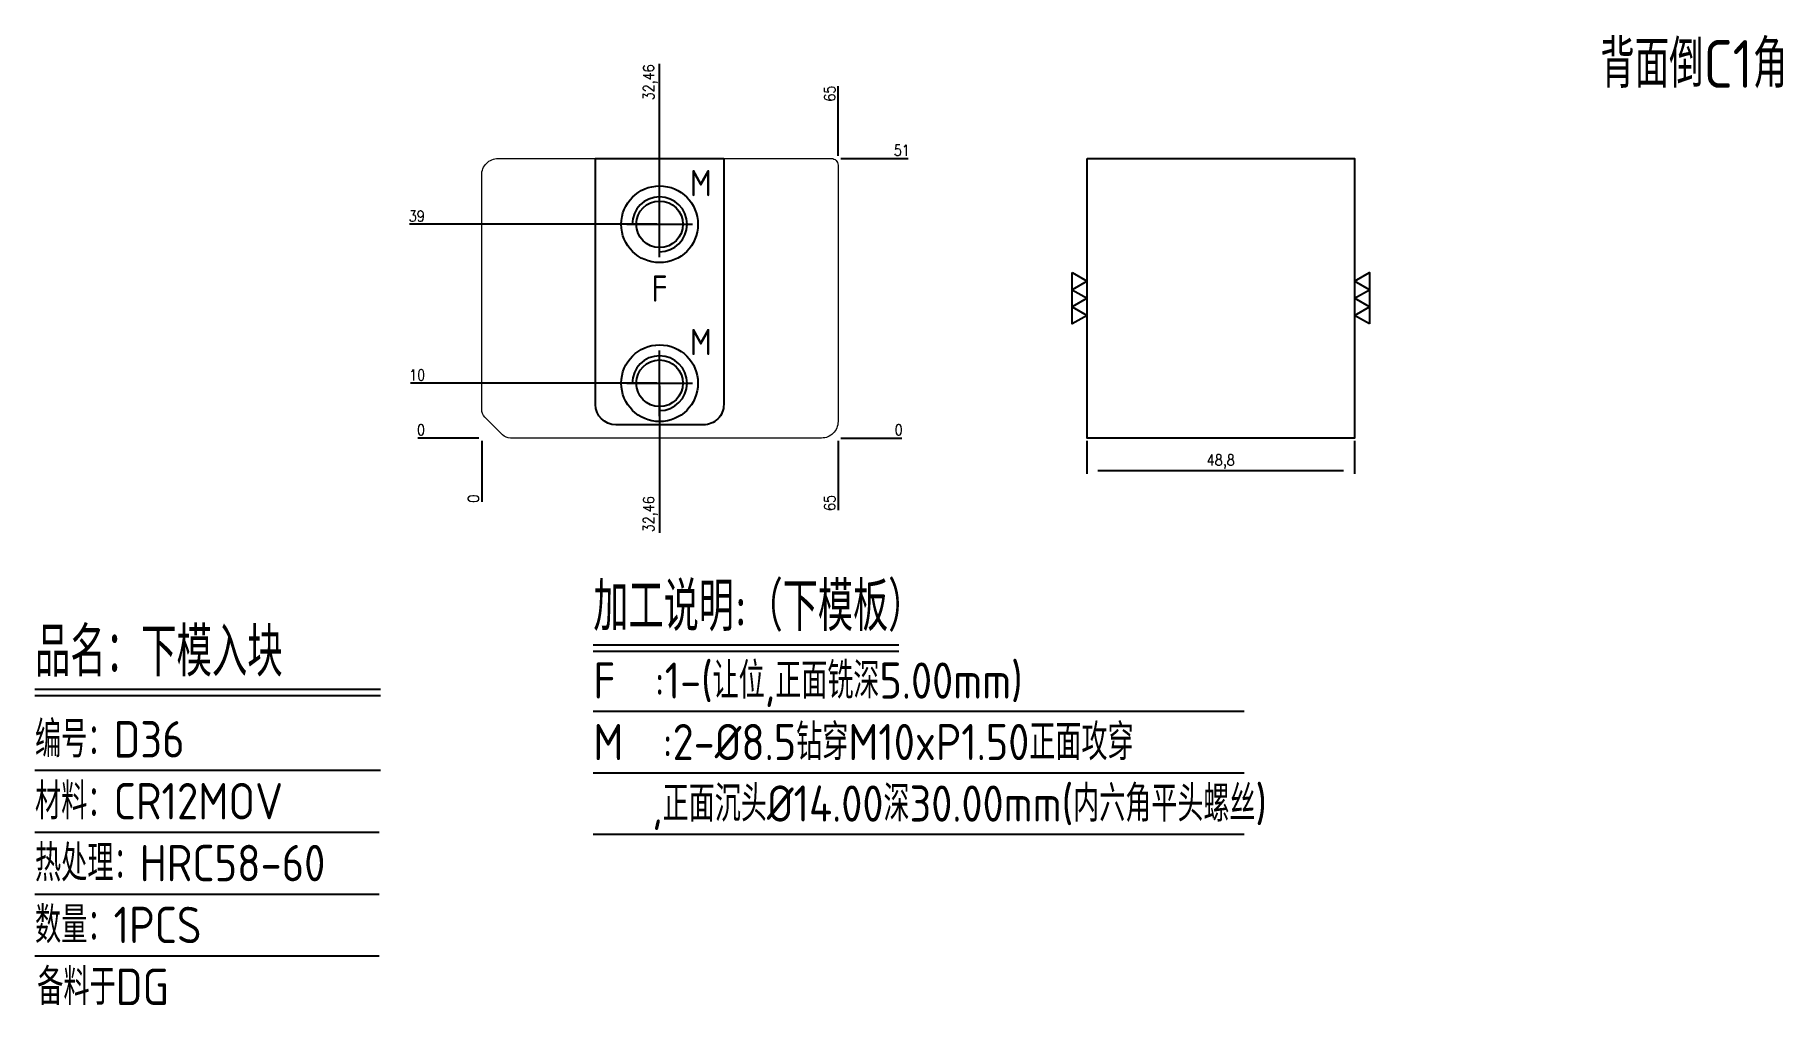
# Model space of a CAD drawing. Header units: millimetres. Extents: x 90234 to 90552, y -1097 to -920.
import ezdxf
from ezdxf.enums import TextEntityAlignment as Align

# ---------------------------------------------------------------- set-up
doc = ezdxf.new("R2010")
doc.units = ezdxf.units.MM
doc.linetypes.add('CENTER', pattern=[0])
for name, color, linetype in [('DIE_P', 2, 'Continuous'), ('DIM', 4, 'Continuous'), ('TEXT', 4, 'Continuous')]:
    doc.layers.add(name, color=color, linetype=linetype)
doc.styles.add('gbenor', font='gbenor.shx', dxfattribs={"bigfont": 'gbcbig.shx'})
doc.styles.get("Standard").update_dxf_attribs({"font": 'txt.shx', "width": 0.85, "bigfont": 'ctxt.shx'})
doc.dimstyles.new('T-2-WX', dxfattribs={"dimtxt": 2, "dimasz": 2, "dimexe": 0.5, "dimexo": 0.5, "dimgap": 0.5, "dimtad": 1, "dimtxsty": 'Standard', "dimblk": 'OPEN30', "dimcen": 0, "dimazin": 3, "dimtfac": 1, "dimtmove": 0, "dimatfit": 3, "dimldrblk": 'OPEN30', "dimlwd": -1, "dimlwe": -1})

# ---------------------------------------------------------------- blocks, each defined once
blk = doc.blocks.new('*D7579')
at = {"layer": 'Defpoints', "color": 0}
for p in [(90315.11, -993.34), (90380.11, -993.34), (90390.11, -993.34)]:
    blk.add_point(p, dxfattribs=at)
at = {"layer": 'DIM', "color": 0}
blk.add_line((90380.61, -993.34), (90391.74, -993.34), dxfattribs=at)
at = {"layer": 'DIM', "color": 0, "insert": (90391.18, -991.84), "char_height": 2, "attachment_point": 5}
blk.add_mtext('0', dxfattribs=at)
blk = doc.blocks.new('_Open30')
blk = doc.blocks.new('*D7580')
at = {"layer": 'Defpoints', "color": 0}
for p in [(90380.11, -942.34), (90390.11, -942.34), (90315.11, -993.34)]:
    blk.add_point(p, dxfattribs=at)
at = {"layer": 'DIM', "color": 0}
for p, q in [((90380.61, -942.34), (90384.11, -942.34)), ((90384.11, -942.34), (90386.11, -942.34)), ((90386.11, -942.34), (90392.88, -942.34))]:
    blk.add_line(p, q, dxfattribs=at)
at = {"layer": 'DIM', "color": 0, "insert": (90391.74, -940.84), "char_height": 2, "attachment_point": 5}
blk.add_mtext('51', dxfattribs=at)
blk = doc.blocks.new('*D7581')
at = {"layer": 'Defpoints', "color": 0}
for p in [(90305.11, -993.34), (90315.11, -993.34), (90315.11, -993.34)]:
    blk.add_point(p, dxfattribs=at)
at = {"layer": 'DIM', "color": 0}
blk.add_line((90314.61, -993.34), (90303.48, -993.34), dxfattribs=at)
at = {"layer": 'DIM', "color": 0, "insert": (90304.04, -991.84), "char_height": 2, "attachment_point": 5}
blk.add_mtext('0', dxfattribs=at)
blk = doc.blocks.new('*D7582')
at = {"layer": 'Defpoints', "color": 0}
for p in [(90305.11, -983.34), (90347.57, -983.34), (90315.11, -993.34)]:
    blk.add_point(p, dxfattribs=at)
at = {"layer": 'DIM', "color": 0}
for p, q in [((90309.11, -983.34), (90302.1, -983.34)), ((90313.11, -983.34), (90309.11, -983.34)), ((90347.07, -983.34), (90313.11, -983.34))]:
    blk.add_line(p, q, dxfattribs=at)
at = {"layer": 'DIM', "color": 0, "insert": (90303.35, -981.84), "char_height": 2, "attachment_point": 5}
blk.add_mtext('10', dxfattribs=at)
blk = doc.blocks.new('*D7583')
at = {"layer": 'Defpoints', "color": 0}
for p in [(90305.11, -954.34), (90347.57, -954.34), (90315.11, -993.34)]:
    blk.add_point(p, dxfattribs=at)
at = {"layer": 'DIM', "color": 0}
for p, q in [((90309.11, -954.34), (90301.94, -954.34)), ((90313.11, -954.34), (90309.11, -954.34)), ((90347.07, -954.34), (90313.11, -954.34))]:
    blk.add_line(p, q, dxfattribs=at)
at = {"layer": 'DIM', "color": 0, "insert": (90303.27, -952.84), "char_height": 2, "attachment_point": 5}
blk.add_mtext('39', dxfattribs=at)
blk = doc.blocks.new('*D7584')
at = {"layer": 'Defpoints', "color": 0}
for p in [(90315.11, -993.34), (90380.11, -993.34), (90380.11, -1003.34)]:
    blk.add_point(p, dxfattribs=at)
at = {"layer": 'DIM', "color": 0}
for p, q in [((90380.11, -993.84), (90380.11, -997.34)), ((90380.11, -997.34), (90380.11, -999.34)), ((90380.11, -999.34), (90380.11, -1006.51))]:
    blk.add_line(p, q, dxfattribs=at)
at = {"layer": 'DIM', "color": 0, "insert": (90378.61, -1005.18), "char_height": 2, "attachment_point": 5, "rotation": 90}
blk.add_mtext('65', dxfattribs=at)
blk = doc.blocks.new('*D7585')
at = {"layer": 'Defpoints', "color": 0}
for p in [(90347.57, -983.34), (90315.11, -993.34), (90347.57, -1003.34)]:
    blk.add_point(p, dxfattribs=at)
at = {"layer": 'DIM', "color": 0}
for p, q in [((90347.57, -983.84), (90347.57, -995.34)), ((90347.57, -995.34), (90347.57, -999.34)), ((90347.57, -999.34), (90347.57, -1010.64))]:
    blk.add_line(p, q, dxfattribs=at)
at = {"layer": 'DIM', "color": 0, "insert": (90345.88, -1007.24), "char_height": 2, "attachment_point": 5, "rotation": 90}
blk.add_mtext('32,46', dxfattribs=at)
blk = doc.blocks.new('*D7586')
at = {"layer": 'Defpoints', "color": 0}
for p in [(90315.11, -993.34), (90315.11, -993.34), (90315.11, -1003.34)]:
    blk.add_point(p, dxfattribs=at)
at = {"layer": 'DIM', "color": 0}
blk.add_line((90315.11, -993.84), (90315.11, -1004.98), dxfattribs=at)
at = {"layer": 'DIM', "color": 0, "insert": (90313.61, -1004.41), "char_height": 2, "attachment_point": 5, "rotation": 90}
blk.add_mtext('0', dxfattribs=at)
blk = doc.blocks.new('*D7587')
at = {"layer": 'Defpoints', "color": 0}
for p in [(90380.11, -932.34), (90380.11, -942.34), (90315.11, -993.34)]:
    blk.add_point(p, dxfattribs=at)
at = {"layer": 'DIM', "color": 0}
for p, q in [((90380.11, -936.34), (90380.11, -929.17)), ((90380.11, -938.34), (90380.11, -936.34)), ((90380.11, -941.84), (90380.11, -938.34))]:
    blk.add_line(p, q, dxfattribs=at)
at = {"layer": 'DIM', "color": 0, "insert": (90378.61, -930.51), "char_height": 2, "attachment_point": 5, "rotation": 90}
blk.add_mtext('65', dxfattribs=at)
blk = doc.blocks.new('*D7588')
at = {"layer": 'Defpoints', "color": 0}
for p in [(90347.57, -932.34), (90347.57, -954.34), (90315.11, -993.34)]:
    blk.add_point(p, dxfattribs=at)
at = {"layer": 'DIM', "color": 0}
for p, q in [((90347.57, -936.34), (90347.57, -925.04)), ((90347.57, -940.34), (90347.57, -936.34)), ((90347.57, -953.84), (90347.57, -940.34))]:
    blk.add_line(p, q, dxfattribs=at)
at = {"layer": 'DIM', "color": 0, "insert": (90345.88, -928.44), "char_height": 2, "attachment_point": 5, "rotation": 90}
blk.add_mtext('32,46', dxfattribs=at)
blk = doc.blocks.new('*D7589')
at = {"layer": 'Defpoints', "color": 0}
for p in [(90425.53, -993.34), (90474.33, -993.34), (90425.53, -999.34)]:
    blk.add_point(p, dxfattribs=at)
at = {"layer": 'DIM', "color": 0}
for p, q in [((90425.53, -993.84), (90425.53, -999.84)), ((90474.33, -993.84), (90474.33, -999.84)), ((90472.33, -999.34), (90427.53, -999.34))]:
    blk.add_line(p, q, dxfattribs=at)
at = {"layer": 'DIM', "color": 0, "insert": (90449.93, -997.65), "char_height": 2, "attachment_point": 5}
blk.add_mtext('48,8', dxfattribs=at)

msp = doc.modelspace()

# ---------------------------------------------------------------- linework, layer by layer
at = {"layer": 'DIE_P', "linetype": 'CENTER'}
for p, q in [((90347.569, -960.343), (90347.569, -948.343)), ((90341.569, -954.343), (90353.569, -954.343)), ((90347.569, -989.343), (90347.569, -977.343)), ((90341.569, -983.343), (90353.569, -983.343))]:
    msp.add_line(p, q, dxfattribs=at)
at = {"layer": 'DIE_P', "linetype": 'Continuous', "lineweight": 15}
msp.add_lwpolyline([(90315.109, -988.1), (90315.109, -945.343, -0.4142136), (90318.109, -942.343), (90378.909, -942.343, -0.4142136), (90380.109, -943.543), (90380.109, -990.343, -0.4142136), (90377.109, -993.343), (90320.352, -993.343, -0.1989124), (90318.938, -992.757), (90315.695, -989.515, -0.1989124)], format="xyb", close=True, dxfattribs=at)
at = {"layer": 'DIE_P', "color": 94, "linetype": 'Continuous', "elevation": 0}
msp.add_lwpolyline([(90359.269, -942.348), (90359.269, -987.219, -0.4142136), (90355.569, -990.919), (90339.569, -990.919, -0.4142135), (90335.869, -987.219), (90335.869, -942.348)], format="xyb", close=True, dxfattribs=at)
at = {"layer": 'DIE_P', "color": 2}
msp.add_lwpolyline([(90425.533, -942.343), (90474.333, -942.343), (90474.333, -993.343), (90425.533, -993.343)], close=True, dxfattribs=at)
at = {"layer": 'DIE_P', "linetype": 'Continuous'}
for centre in [(90347.569, -954.343), (90347.569, -983.343)]:
    msp.add_circle(centre, 7, dxfattribs=at)
at = {"layer": 'DIE_P'}
for centre in [(90347.569, -954.343), (90347.569, -983.343)]:
    msp.add_circle(centre, 4.25, dxfattribs=at)
for centre in [(90347.569, -954.343), (90347.569, -983.343)]:
    msp.add_arc(centre, 5, 270, 180, dxfattribs=at)
at = {"layer": 'DIM', "color": 4, "linetype": 'Continuous', "lineweight": 25}
for p, q in [((90233.622, -1039.172), (90296.682, -1039.172)), ((90233.622, -1040.334), (90296.682, -1040.334)), ((90233.622, -1053.948), (90296.682, -1053.948)), ((90233.622, -1065.238), (90296.408, -1065.238)), ((90233.622, -1076.528), (90296.408, -1076.528)), ((90233.622, -1087.818), (90296.408, -1087.818))]:
    msp.add_line(p, q, dxfattribs=at)
at = {"layer": 'TEXT', "color": 3}
for p, q in [((90335.475, -1031.083), (90391.232, -1031.083)), ((90335.475, -1032.238), (90391.232, -1032.238))]:
    msp.add_line(p, q, dxfattribs=at)
at = {"layer": 'TEXT', "color": 3, "linetype": 'Continuous'}
for p, q in [((90335.475, -1043.194), (90454.224, -1043.194)), ((90335.475, -1054.414), (90454.224, -1054.414)), ((90335.475, -1065.634), (90454.224, -1065.634))]:
    msp.add_line(p, q, dxfattribs=at)
at = {"layer": 'TEXT'}
for points in [[(90422.833, -963.166), (90425.533, -964.725), (90422.833, -966.284), (90425.533, -967.843), (90422.833, -969.402), (90425.533, -970.961), (90422.833, -972.52), (90422.833, -963.166)], [(90477.033, -972.52), (90474.333, -970.961), (90477.033, -969.402), (90474.333, -967.843), (90477.033, -966.284), (90474.333, -964.725), (90477.033, -963.166), (90477.033, -972.52)]]:
    msp.add_lwpolyline(points, close=True, dxfattribs=at)

# ---------------------------------------------------------------- texts
at = {"layer": 'DIM', "color": 3, "linetype": 'Continuous', "lineweight": 25, "style": 'gbenor'}
for s, height, p in [('品名：下模入块', 8.9655, (90233.622, -1036.847)), ('编号：D36', 6.6411, (90233.622, -1051.624)), ('材料：CR12MOV', 6.6411, (90233.622, -1062.914)), ('热处理：HRC58-60', 6.64111, (90233.622, -1074.204)), ('数量：1PCS', 6.6411, (90233.622, -1085.493)), ('备料于DG', 6.6411, (90234.026, -1096.783))]:
    msp.add_text(s, height=height, dxfattribs=at).set_placement(p)
at = {"layer": 'TEXT', "color": 4, "lineweight": 18, "style": 'gbenor'}
msp.add_text('背面倒C1角', height=8.7044, dxfattribs=at).set_placement((90519.177, -929.44))
at = {"layer": 'TEXT', "color": 4, "style": 'gbenor'}
for s, p in [('M', (90355.093, -946.819)), ('F', (90347.569, -966.072)), ('M', (90355.093, -975.819))]:
    msp.add_text(s, height=4.8, dxfattribs=at).set_placement(p, align=Align.MIDDLE_CENTER)
for s, height, p in [('加工说明:（下模板）', 8.91, (90335.475, -1028.542)), ('F  :1-(让位,正面铣深5.00mm)', 6.6, (90335.475, -1040.884)), ('M  :2-%%c8.5钻穿M10xP1.50正面攻穿', 6.6, (90335.475, -1052.104)), ('   ,正面沉头%%c14.00深30.00mm(内六角平头螺丝)', 6.6, (90335.475, -1063.324))]:
    msp.add_text(s, height=height, dxfattribs=at).set_placement(p)

# ---------------------------------------------------------------- dimensions: what is measured, and where the dimension line sits
at = {"layer": 'DIM'}
for feature_location, offset, dtype, origin, picture, middle in [((90347.569, -954.343), (0, 22), 1, (90315.109, -993.343), '*D7588', (90345.879, -928.443)), ((90380.109, -942.343), (0, 10), 1, (90315.109, -993.343), '*D7587', (90378.609, -930.507)), ((90380.109, -942.343), (10, 0), 0, (90315.109, -993.343), '*D7580', (90391.742, -940.843)), ((90347.569, -954.343), (-42.46, 0), 0, (90315.109, -993.343), '*D7583', (90303.273, -952.843)), ((90347.569, -983.343), (-42.46, 0), 0, (90315.109, -993.343), '*D7582', (90303.354, -981.843)), ((90347.569, -983.343), (0, -20), 1, (90315.109, -993.343), '*D7585', (90345.879, -1007.243)), ((90315.109158605, -993.342971611), (-10, 0), 0, (90315.109158605, -993.342971611), '*D7581', (90304.042491938, -991.842971611)), ((90380.109158624, -993.342971611), (10, 0), 0, (90315.109158605, -993.342971611), '*D7579', (90391.175825291, -991.842971611)), ((90315.109158605, -993.342971611), (0, -10), 1, (90315.109158605, -993.342971611), '*D7586', (90313.609158605, -1004.409638278)), ((90380.109, -993.343), (0, -10), 1, (90315.109, -993.343), '*D7584', (90378.609, -1005.179))]:
    dim = msp.add_ordinate_dim(feature_location=feature_location, offset=offset, dtype=dtype, origin=origin, dimstyle='T-2-WX', dxfattribs=at)
    dim.commit()
    dim.dimension.update_dxf_attribs({"geometry": picture, "text_midpoint": middle})
at = {"layer": 'DIM', "color": 94}
dim = msp.add_linear_dim(base=(90425.533, -999.343), p1=(90474.333, -993.343), p2=(90425.533, -993.343), dimstyle='T-2-WX', dxfattribs=at)
dim.commit()
dim.dimension.update_dxf_attribs({"geometry": '*D7589', "text_midpoint": (90449.933, -997.652)})

doc.saveas('drawing.dxf')
